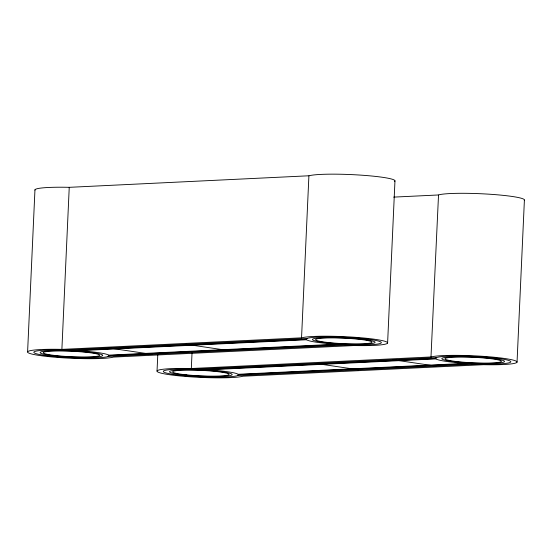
<?xml version="1.0" encoding="UTF-8"?>
<svg xmlns="http://www.w3.org/2000/svg" width="552" height="552" viewBox="0 0 552 552"><rect width="100%" height="100%" fill="white"/><g stroke="black" fill="none" stroke-linecap="round" stroke-linejoin="round"><path stroke-width="0.83" d="M27.6 351.907L34.955 189.86M61.886 349.375L301.737 337.817A43.884 4.285 2.6 0 1 333.512 336.292L336.32 336.361A43.884 4.285 2.6 0 1 386.545 343.792L385.827 344.027A43.884 4.285 2.6 0 1 354.046 345.552L113.47 357.089A43.884 4.285 2.6 0 1 39.647 355.509A43.884 4.285 2.6 0 1 61.162 349.354L61.886 349.375L69.241 187.328L309.092 175.771A43.884 4.285 2.6 0 1 340.867 174.246L343.682 174.315A43.884 4.285 2.6 0 1 394.445 181.491M157.037 371.041L157.775 354.757M191.323 368.515L431.167 356.958A43.884 4.285 2.6 0 1 504.99 358.538A43.884 4.285 2.6 0 1 483.483 364.693L242.908 376.229A43.884 4.285 2.6 0 1 211.133 377.754L208.318 377.685A43.884 4.285 2.6 0 1 158.093 370.261L158.817 370.019A43.884 4.285 2.6 0 1 190.592 368.494L191.323 368.515L192.02 353.08M301.544 337.879L308.906 175.833M387.607 343.006L394.963 180.959M430.981 357.02L438.529 194.911A43.884 4.285 2.6 0 1 488.81 194.173A43.884 4.285 2.6 0 1 524.234 200.369M517.045 362.14L524.4 200.093M108.082 356.44L107.461 356.647A37.612 3.671 2.6 0 1 44.194 355.295A37.612 3.671 2.6 0 1 62.624 350.016L65.032 350.078A37.612 3.671 2.6 0 1 72.381 350.354L79.688 350.775A37.612 3.671 2.6 0 1 108.454 355.026L108.992 355.771A37.612 3.671 2.6 0 1 108.082 356.44L350.299 344.834M307.126 338.466L307.74 338.259A37.612 3.671 2.6 0 1 334.981 336.955L337.389 337.017A37.612 3.671 2.6 0 1 380.431 343.378L379.817 343.585A37.612 3.671 2.6 0 1 352.583 344.89L350.175 344.834A37.612 3.671 2.6 0 1 342.827 344.551L335.519 344.137A37.612 3.671 2.6 0 1 306.753 339.88L306.215 339.142A37.612 3.671 2.6 0 1 307.126 338.466L64.901 350.078M436.556 357.606L437.177 357.399A37.612 3.671 2.6 0 1 500.45 358.752A37.612 3.671 2.6 0 1 482.013 364.03L479.605 363.968A37.612 3.671 2.6 0 1 472.264 363.692L464.95 363.271A37.612 3.671 2.6 0 1 436.19 359.021L435.652 358.276A37.612 3.671 2.6 0 1 436.556 357.606L194.338 369.212M393.673 197.112L438.343 194.973M74.458 350.465L306.229 339.342M78.432 350.692L306.574 339.749M108.634 355.157L336.775 344.213M108.972 355.564L340.75 344.448M203.895 369.598L435.666 358.483M207.862 369.833L436.011 358.89M238.064 374.297L466.212 363.354M238.409 374.663L238.423 374.905A37.612 3.671 2.6 0 1 237.519 375.581L236.898 375.788A37.612 3.671 2.6 0 1 209.663 377.092L207.255 377.03A37.612 3.671 2.6 0 1 164.206 370.668L164.827 370.461A37.612 3.671 2.6 0 1 192.061 369.157L194.47 369.219A37.612 3.671 2.6 0 1 201.818 369.495L209.125 369.909A37.612 3.671 2.6 0 1 237.891 374.166L238.409 374.663L470.18 363.589M237.484 375.595L479.736 363.975M69.241 187.328L68.517 187.307A43.884 4.285 2.6 0 0 34.983 190.143M392.631 359.704L435.776 366.079M186.031 344.269L229.177 350.644M315.468 363.402L358.614 369.785M108.861 347.967L152.007 354.343M327.44 342.799A31.347 3.057 2.6 0 0 375.084 342.406A31.347 3.057 2.6 0 0 328.82 337.562A31.347 3.057 2.6 0 0 327.44 342.799M329.075 342.613A28.207 2.753 2.6 0 0 371.951 342.261A28.207 2.753 2.6 0 0 330.31 337.9A28.207 2.753 2.6 0 0 329.075 342.613M55.09 355.861A31.347 3.057 2.6 0 0 102.727 355.474A31.347 3.057 2.6 0 0 56.463 350.623A31.347 3.057 2.6 0 0 55.09 355.861M56.725 355.674A28.207 2.753 2.6 0 0 99.601 355.322A28.207 2.753 2.6 0 0 57.96 350.962A28.207 2.753 2.6 0 0 56.725 355.674M184.52 375.001A31.347 3.057 2.6 0 0 232.164 374.608A31.347 3.057 2.6 0 0 185.9 369.764A31.347 3.057 2.6 0 0 184.52 375.001M186.155 374.815A28.207 2.753 2.6 0 0 229.032 374.463A28.207 2.753 2.6 0 0 187.397 370.095A28.207 2.753 2.6 0 0 186.155 374.815M456.877 361.939A31.347 3.057 2.6 0 0 504.514 361.546A31.347 3.057 2.6 0 0 458.25 356.695A31.347 3.057 2.6 0 0 456.877 361.939M458.512 361.753A28.207 2.753 2.6 0 0 501.388 361.394A28.207 2.753 2.6 0 0 459.747 357.034A28.207 2.753 2.6 0 0 458.512 361.753"/></g></svg>
